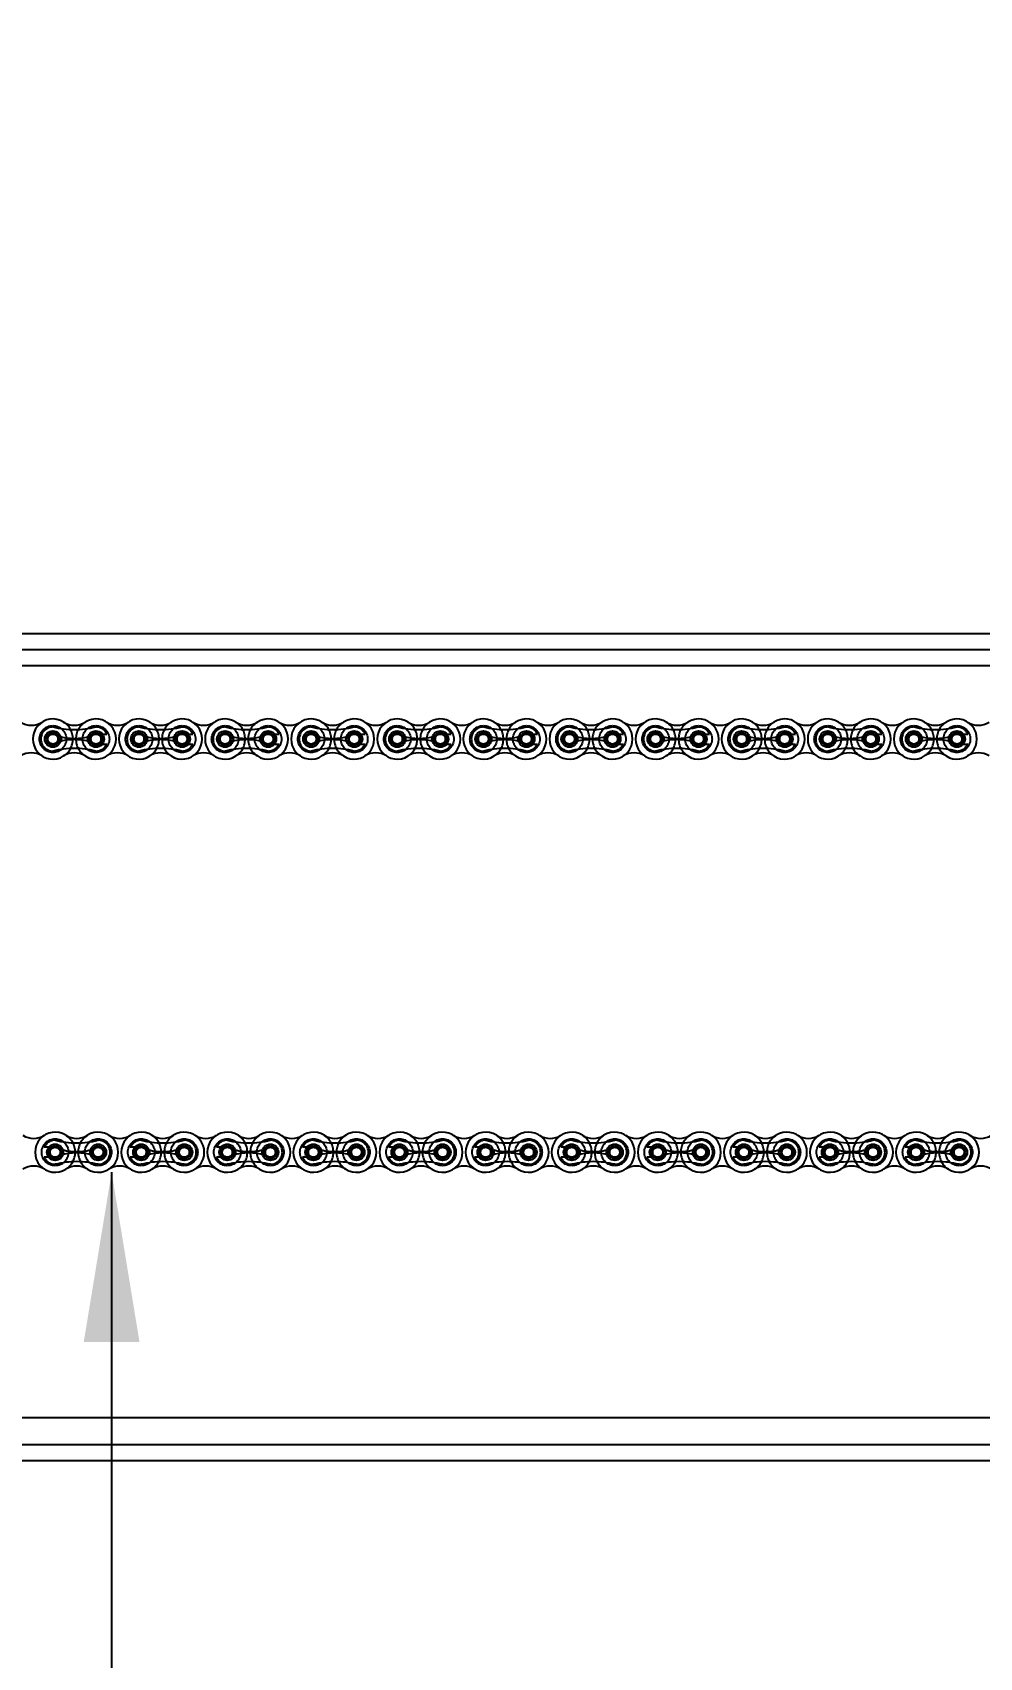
# Model space of a CAD drawing. Header units: metres. Extents: x 0 to 21025, y 0 to 14850.
# Drawn here: x 3850.3 to 4129.7, y 6132.9 to 6612 of the extents above; entities that cross this region are included whole.
import ezdxf

# ---------------------------------------------------------------- set-up
doc = ezdxf.new("R2010")
doc.units = ezdxf.units.M
doc.header["$LTSCALE"] = 25
doc.linetypes.add('HIDDEN2', pattern=[4.7625, 3.175, -1.5875])
for name, color, linetype in [('18_COTAS', 7, 'Continuous'), ('SDM', 7, 'Continuous'), ('SL4', 4, 'Continuous'), ('ST1', 7, 'HIDDEN2')]:
    doc.layers.add(name, color=color, linetype=linetype)
doc.styles.add('ROMANS', font='ROMANS.SHX')
doc.dimstyles.new('25___1-25', dxfattribs={"dimscale": 25, "dimtxt": 2.5, "dimasz": 2, "dimexe": 1.5, "dimexo": 1, "dimgap": 0.5, "dimtad": 1, "dimzin": 12, "dimtxsty": 'ROMANS', "dimcen": 0, "dimclrd": 256, "dimclre": 256, "dimclrt": 3, "dimazin": 3, "dimtfac": 1, "dimtmove": 0, "dimatfit": 0, "dimfxl": 1, "dimlwd": -1, "dimlwe": -1, "dimarcsym": 0})

# ---------------------------------------------------------------- blocks, each defined once
blk = doc.blocks.new('*D49')
at = {"layer": '18_COTAS', "transparency": 16777216}
for p, q in [((2751.77, 6357.87), (2751.77, 7037.95)), ((5720.75, 6357.87), (5720.75, 7037.95)), ((2801.77, 7000.45), (5670.75, 7000.45))]:
    blk.add_line(p, q, dxfattribs=at)
for points in [[(2801.77, 7008.78), (2801.77, 6992.11), (2751.77, 7000.45)], [(5670.75, 7008.78), (5670.75, 6992.11), (5720.75, 7000.45)]]:
    blk.add_solid(points, dxfattribs=at)
at = {"layer": 'Defpoints', "color": 0, "transparency": 16777216}
for p in [(5720.75, 7000.45), (2751.77, 6332.87), (5720.75, 6332.87)]:
    blk.add_point(p, dxfattribs=at)
at = {"layer": '18_COTAS', "color": 3, "transparency": 16777216, "insert": (4236.26, 7050.15), "char_height": 62.5, "attachment_point": 5, "style": 'ROMANS'}
blk.add_mtext('2968,98', dxfattribs=at)

msp = doc.modelspace()

# ---------------------------------------------------------------- linework, layer by layer
at = {"layer": 'SL4'}
for p, q in [((3548.773, 6434.865), (4873.748, 6434.865)), ((3548.773, 6430.103), (4873.748, 6430.103)), ((4873.748, 6425.34), (3548.773, 6425.34)), ((3548.773, 6203.628), (4873.748, 6203.628)), ((4873.748, 6195.628), (3548.773, 6195.628)), ((4826.248, 6190.865), (3596.273, 6190.865))]:
    msp.add_line(p, q, dxfattribs=at)
for centre, radius in [((3856.347, 6403.705), 2.399), ((3869.046, 6403.705), 2.398), ((3881.746, 6403.705), 2.399), ((3894.446, 6403.705), 2.398), ((3907.146, 6403.705), 2.399), ((3919.846, 6403.705), 2.398), ((3932.546, 6403.705), 2.399), ((3945.246, 6403.705), 2.398), ((3957.946, 6403.705), 2.399), ((3970.646, 6403.705), 2.398), ((3983.346, 6403.705), 2.399), ((3996.046, 6403.705), 2.398), ((4008.746, 6403.705), 2.398), ((4021.446, 6403.705), 2.398), ((4034.146, 6403.705), 2.398), ((4046.846, 6403.705), 2.398), ((4059.546, 6403.705), 2.398), ((4072.246, 6403.705), 2.398), ((4084.946, 6403.705), 2.398), ((4097.646, 6403.705), 2.398), ((4110.346, 6403.705), 2.398), ((4123.046, 6403.705), 2.398), ((3857.002, 6281.87), 2.399), ((3869.702, 6281.87), 2.398), ((3882.402, 6281.87), 2.398), ((3895.102, 6281.87), 2.399), ((3907.802, 6281.87), 2.398), ((3920.502, 6281.87), 2.399), ((3933.202, 6281.87), 2.399), ((3945.902, 6281.87), 2.399), ((3958.602, 6281.87), 2.399), ((3971.302, 6281.87), 2.398), ((3984.002, 6281.87), 2.399), ((3996.702, 6281.87), 2.398), ((4009.402, 6281.87), 2.398), ((4022.102, 6281.87), 2.398), ((4034.802, 6281.87), 2.398), ((4047.501, 6281.87), 2.398), ((4060.201, 6281.87), 2.398), ((4072.901, 6281.87), 2.398), ((4085.601, 6281.87), 2.398), ((4098.301, 6281.87), 2.398), ((4111.001, 6281.87), 2.398), ((4123.701, 6281.87), 2.399)]:
    msp.add_circle(centre, radius, dxfattribs=at)
for centre, start, end in [((3849.997, 6413.698), 237.56669, 302.43331), ((3856.347, 6403.705), 57.56669, 302.43331), ((3862.697, 6413.698), 237.56669, 302.43331), ((3869.046, 6403.705), 237.56669, 122.43331), ((3875.396, 6413.698), 237.56669, 302.43331), ((3881.746, 6403.705), 57.56669, 302.43331), ((3888.096, 6413.698), 237.56669, 302.43331), ((3894.446, 6403.705), 237.56669, 122.43331), ((3900.796, 6413.698), 237.56669, 302.43331), ((3907.146, 6403.705), 57.56669, 302.43331), ((3913.496, 6413.698), 237.56669, 302.43331), ((3919.846, 6403.705), 237.56669, 122.43331), ((3926.196, 6413.698), 237.56669, 302.43331), ((3932.546, 6403.705), 57.56669, 302.43331), ((3938.896, 6413.698), 237.56669, 302.43331), ((3945.246, 6403.705), 237.56669, 122.43331), ((3951.596, 6413.698), 237.56669, 302.43331), ((3957.946, 6403.705), 57.56669, 302.43331), ((3964.296, 6413.698), 237.56669, 302.43331), ((3970.646, 6403.705), 237.56669, 122.43331), ((3976.996, 6413.698), 237.56669, 302.43331), ((3983.346, 6403.705), 57.56669, 302.43331), ((3989.696, 6413.698), 237.56669, 302.43331), ((3996.046, 6403.705), 237.56669, 122.43331), ((4002.396, 6413.698), 237.56669, 302.43331), ((4008.746, 6403.705), 57.56669, 302.43331), ((4015.096, 6413.698), 237.56669, 302.43331), ((4021.446, 6403.705), 237.56669, 122.43331), ((4027.796, 6413.698), 237.56669, 302.43331), ((4034.146, 6403.705), 57.56669, 302.43331), ((4040.496, 6413.698), 237.56669, 302.43331), ((4046.846, 6403.705), 237.56669, 122.43331), ((4053.196, 6413.698), 237.56669, 302.43331), ((4059.546, 6403.705), 57.56669, 302.43331), ((4065.896, 6413.698), 237.56669, 302.43331), ((4072.246, 6403.705), 237.56669, 122.43331), ((4078.596, 6413.698), 237.56669, 302.43331), ((4084.946, 6403.705), 57.56669, 302.43331), ((4091.296, 6413.698), 237.56669, 302.43331), ((4097.646, 6403.705), 237.56669, 122.43331), ((4103.996, 6413.698), 237.56669, 302.43331), ((4110.346, 6403.705), 57.56669, 302.43331), ((4116.696, 6413.698), 237.56669, 302.43331), ((4123.046, 6403.705), 237.56669, 122.43331), ((4129.396, 6413.698), 237.56669, 302.43331), ((3849.997, 6393.712), 57.56669, 122.43331), ((3862.697, 6393.712), 57.56669, 122.43331), ((3875.396, 6393.712), 57.56669, 122.43331), ((3888.096, 6393.712), 57.56669, 122.43331), ((3900.796, 6393.712), 57.56669, 122.43331), ((3913.496, 6393.712), 57.56669, 122.43331), ((3926.196, 6393.712), 57.56669, 122.43331), ((3938.896, 6393.712), 57.56669, 122.43331), ((3951.596, 6393.712), 57.56669, 122.43331), ((3964.296, 6393.712), 57.56669, 122.43331), ((3976.996, 6393.712), 57.56669, 122.43331), ((3989.696, 6393.712), 57.56669, 122.43331), ((4002.396, 6393.712), 57.56669, 122.43331), ((4015.096, 6393.712), 57.56669, 122.43331), ((4027.796, 6393.712), 57.56669, 122.43331), ((4040.496, 6393.712), 57.56669, 122.43331), ((4053.196, 6393.712), 57.56669, 122.43331), ((4065.896, 6393.712), 57.56669, 122.43331), ((4078.596, 6393.712), 57.56669, 122.43331), ((4091.296, 6393.712), 57.56669, 122.43331), ((4103.996, 6393.712), 57.56669, 122.43331), ((4116.696, 6393.712), 57.56669, 122.43331), ((4129.396, 6393.712), 57.56669, 122.43331), ((3850.652, 6291.863), 237.56669, 302.43331), ((3857.002, 6281.87), 57.56669, 302.43331), ((3863.352, 6291.863), 237.56669, 302.43331), ((3869.702, 6281.87), 237.56669, 122.43331), ((3876.052, 6291.863), 237.56669, 302.43331), ((3882.402, 6281.87), 57.56669, 302.43331), ((3888.752, 6291.863), 237.56669, 302.43331), ((3895.102, 6281.87), 237.56669, 122.43331), ((3901.452, 6291.863), 237.56669, 302.43331), ((3907.802, 6281.87), 57.56669, 302.43331), ((3914.152, 6291.863), 237.56669, 302.43331), ((3920.502, 6281.87), 237.56669, 122.43331), ((3926.852, 6291.863), 237.56669, 302.43331), ((3933.202, 6281.87), 57.56669, 302.43331), ((3939.552, 6291.863), 237.56669, 302.43331), ((3945.902, 6281.87), 237.56669, 122.43331), ((3952.252, 6291.863), 237.56669, 302.43331), ((3958.602, 6281.87), 57.56669, 302.43331), ((3964.952, 6291.863), 237.56669, 302.43331), ((3971.302, 6281.87), 237.56669, 122.43331), ((3977.652, 6291.863), 237.56669, 302.43331), ((3984.002, 6281.87), 57.56669, 302.43331), ((3990.352, 6291.863), 237.56669, 302.43331), ((3996.702, 6281.87), 237.56669, 122.43331), ((4003.052, 6291.863), 237.56669, 302.43331), ((4009.402, 6281.87), 57.56669, 302.43331), ((4015.752, 6291.863), 237.56669, 302.43331), ((4022.102, 6281.87), 237.56669, 122.43331), ((4028.452, 6291.863), 237.56669, 302.43331), ((4034.802, 6281.87), 57.56669, 302.43331), ((4041.152, 6291.863), 237.56669, 302.43331), ((4047.501, 6281.87), 237.56669, 122.43331), ((4053.851, 6291.863), 237.56669, 302.43331), ((4060.201, 6281.87), 57.56669, 302.43331), ((4066.551, 6291.863), 237.56669, 302.43331), ((4072.901, 6281.87), 237.56669, 122.43331), ((4079.251, 6291.863), 237.56669, 302.43331), ((4085.601, 6281.87), 57.56669, 302.43331), ((4091.951, 6291.863), 237.56669, 302.43331), ((4098.301, 6281.87), 237.56669, 122.43331), ((4104.651, 6291.863), 237.56669, 302.43331), ((4111.001, 6281.87), 57.56669, 302.43331), ((4117.351, 6291.863), 237.56669, 302.43331), ((4123.701, 6281.87), 237.56669, 122.43331), ((4130.051, 6291.863), 237.56669, 302.43331), ((3850.652, 6271.877), 57.56669, 122.43331), ((3863.352, 6271.877), 57.56669, 122.43331), ((3876.052, 6271.877), 57.56669, 122.43331), ((3888.752, 6271.877), 57.56669, 122.43331), ((3901.452, 6271.877), 57.56669, 122.43331), ((3914.152, 6271.877), 57.56669, 122.43331), ((3926.852, 6271.877), 57.56669, 122.43331), ((3939.552, 6271.877), 57.56669, 122.43331), ((3952.252, 6271.877), 57.56669, 122.43331), ((3964.952, 6271.877), 57.56669, 122.43331), ((3977.652, 6271.877), 57.56669, 122.43331), ((3990.352, 6271.877), 57.56669, 122.43331), ((4003.052, 6271.877), 57.56669, 122.43331), ((4015.752, 6271.877), 57.56669, 122.43331), ((4028.452, 6271.877), 57.56669, 122.43331), ((4041.152, 6271.877), 57.56669, 122.43331), ((4053.851, 6271.877), 57.56669, 122.43331), ((4066.551, 6271.877), 57.56669, 122.43331), ((4079.251, 6271.877), 57.56669, 122.43331), ((4091.951, 6271.877), 57.56669, 122.43331), ((4104.651, 6271.877), 57.56669, 122.43331), ((4117.351, 6271.877), 57.56669, 122.43331), ((4130.051, 6271.877), 57.56669, 122.43331)]:
    msp.add_arc(centre, 5.92, start, end, dxfattribs=at)
at = {"layer": 'ST1'}
for p, q in [((4873.748, 6425.34), (3548.773, 6425.34)), ((3870.154, 6405.181), (3872.277, 6405.181)), ((3870.154, 6402.229), (3872.277, 6402.229)), ((3895.553, 6405.181), (3897.677, 6405.181)), ((3895.553, 6402.229), (3897.677, 6402.229)), ((3920.953, 6405.181), (3923.077, 6405.181)), ((3920.953, 6402.229), (3923.077, 6402.229)), ((3946.353, 6405.181), (3948.477, 6405.181)), ((3946.353, 6402.229), (3948.477, 6402.229)), ((3971.753, 6405.181), (3973.877, 6405.181)), ((3971.753, 6402.229), (3973.877, 6402.229)), ((3997.153, 6405.181), (3999.277, 6405.181)), ((3997.153, 6402.229), (3999.277, 6402.229)), ((4022.553, 6405.181), (4024.677, 6405.181)), ((4022.553, 6402.229), (4024.677, 6402.229)), ((4047.953, 6405.181), (4050.077, 6405.181)), ((4047.953, 6402.229), (4050.077, 6402.229)), ((4073.353, 6405.181), (4075.477, 6405.181)), ((4073.353, 6402.229), (4075.477, 6402.229)), ((4098.753, 6405.181), (4100.877, 6405.181)), ((4098.753, 6402.229), (4100.877, 6402.229)), ((4124.153, 6405.181), (4126.277, 6405.181)), ((4124.153, 6402.229), (4126.277, 6402.229)), ((3855.895, 6283.346), (3853.771, 6283.346)), ((3881.295, 6283.346), (3879.171, 6283.346)), ((3906.695, 6283.346), (3904.571, 6283.346)), ((3932.095, 6283.346), (3929.971, 6283.346)), ((3957.495, 6283.346), (3955.371, 6283.346)), ((3982.895, 6283.346), (3980.771, 6283.346)), ((4008.295, 6283.346), (4006.171, 6283.346)), ((4033.695, 6283.346), (4031.571, 6283.346)), ((4059.094, 6283.346), (4056.971, 6283.346)), ((4084.494, 6283.346), (4082.371, 6283.346)), ((4109.894, 6283.346), (4107.771, 6283.346)), ((3855.895, 6280.394), (3853.771, 6280.394)), ((3881.295, 6280.394), (3879.171, 6280.394)), ((3906.695, 6280.394), (3904.571, 6280.394)), ((3932.095, 6280.394), (3929.971, 6280.394)), ((3957.495, 6280.394), (3955.371, 6280.394)), ((3982.895, 6280.394), (3980.771, 6280.394)), ((4008.295, 6280.394), (4006.171, 6280.394)), ((4033.695, 6280.394), (4031.571, 6280.394)), ((4059.094, 6280.394), (4056.971, 6280.394)), ((4084.494, 6280.394), (4082.371, 6280.394)), ((4109.894, 6280.394), (4107.771, 6280.394)), ((3548.773, 6203.628), (4873.748, 6203.628))]:
    msp.add_line(p, q, dxfattribs=at)
for centre, radius in [((3856.347, 6403.705), 3.96), ((3869.046, 6403.705), 3.96), ((3881.746, 6403.705), 3.96), ((3894.446, 6403.705), 3.96), ((3907.146, 6403.705), 3.96), ((3919.846, 6403.705), 3.96), ((3932.546, 6403.705), 3.96), ((3945.246, 6403.705), 3.96), ((3957.946, 6403.705), 3.96), ((3970.646, 6403.705), 3.96), ((3983.346, 6403.705), 3.96), ((3996.046, 6403.705), 3.96), ((4008.746, 6403.705), 3.96), ((4021.446, 6403.705), 3.96), ((4034.146, 6403.705), 3.96), ((4046.846, 6403.705), 3.96), ((4059.546, 6403.705), 3.96), ((4072.246, 6403.705), 3.96), ((4084.946, 6403.705), 3.96), ((4097.646, 6403.705), 3.96), ((4110.346, 6403.705), 3.96), ((4123.046, 6403.705), 3.96), ((3856.347, 6403.705), 1.845), ((3856.347, 6403.705), 1.476), ((3869.046, 6403.705), 1.845), ((3869.046, 6403.705), 1.476), ((3881.746, 6403.705), 1.845), ((3881.746, 6403.705), 1.476), ((3894.446, 6403.705), 1.845), ((3894.446, 6403.705), 1.476), ((3907.146, 6403.705), 1.845), ((3907.146, 6403.705), 1.476), ((3919.846, 6403.705), 1.845), ((3919.846, 6403.705), 1.476), ((3932.546, 6403.705), 1.845), ((3932.546, 6403.705), 1.476), ((3945.246, 6403.705), 1.845), ((3945.246, 6403.705), 1.476), ((3957.946, 6403.705), 1.845), ((3957.946, 6403.705), 1.476), ((3970.646, 6403.705), 1.845), ((3970.646, 6403.705), 1.476), ((3983.346, 6403.705), 1.845), ((3983.346, 6403.705), 1.476), ((3996.046, 6403.705), 1.845), ((3996.046, 6403.705), 1.476), ((4008.746, 6403.705), 1.845), ((4008.746, 6403.705), 1.476), ((4021.446, 6403.705), 1.845), ((4021.446, 6403.705), 1.476), ((4034.146, 6403.705), 1.845), ((4034.146, 6403.705), 1.476), ((4046.846, 6403.705), 1.845), ((4046.846, 6403.705), 1.476), ((4059.546, 6403.705), 1.845), ((4059.546, 6403.705), 1.476), ((4072.246, 6403.705), 1.845), ((4072.246, 6403.705), 1.476), ((4084.946, 6403.705), 1.845), ((4084.946, 6403.705), 1.476), ((4097.646, 6403.705), 1.845), ((4097.646, 6403.705), 1.476), ((4110.346, 6403.705), 1.845), ((4110.346, 6403.705), 1.476), ((4123.046, 6403.705), 1.845), ((4123.046, 6403.705), 1.476), ((3857.002, 6281.87), 3.96), ((3857.002, 6281.87), 1.845), ((3857.002, 6281.87), 1.476), ((3869.702, 6281.87), 3.96), ((3869.702, 6281.87), 1.845), ((3869.702, 6281.87), 1.476), ((3882.402, 6281.87), 3.96), ((3882.402, 6281.87), 1.845), ((3882.402, 6281.87), 1.476), ((3895.102, 6281.87), 3.96), ((3895.102, 6281.87), 1.845), ((3895.102, 6281.87), 1.476), ((3907.802, 6281.87), 3.96), ((3907.802, 6281.87), 1.845), ((3907.802, 6281.87), 1.476), ((3920.502, 6281.87), 3.96), ((3920.502, 6281.87), 1.845), ((3920.502, 6281.87), 1.476), ((3933.202, 6281.87), 3.96), ((3933.202, 6281.87), 1.845), ((3933.202, 6281.87), 1.476), ((3945.902, 6281.87), 3.96), ((3945.902, 6281.87), 1.845), ((3945.902, 6281.87), 1.476), ((3958.602, 6281.87), 3.96), ((3958.602, 6281.87), 1.845), ((3958.602, 6281.87), 1.476), ((3971.302, 6281.87), 3.96), ((3971.302, 6281.87), 1.845), ((3971.302, 6281.87), 1.476), ((3984.002, 6281.87), 3.96), ((3984.002, 6281.87), 1.845), ((3984.002, 6281.87), 1.476), ((3996.702, 6281.87), 3.96), ((3996.702, 6281.87), 1.845), ((3996.702, 6281.87), 1.476), ((4009.402, 6281.87), 3.96), ((4009.402, 6281.87), 1.845), ((4009.402, 6281.87), 1.476), ((4022.102, 6281.87), 3.96), ((4022.102, 6281.87), 1.845), ((4022.102, 6281.87), 1.476), ((4034.802, 6281.87), 3.96), ((4034.802, 6281.87), 1.845), ((4034.802, 6281.87), 1.476), ((4047.501, 6281.87), 3.96), ((4047.501, 6281.87), 1.845), ((4047.501, 6281.87), 1.476), ((4060.201, 6281.87), 3.96), ((4060.201, 6281.87), 1.845), ((4060.201, 6281.87), 1.476), ((4072.901, 6281.87), 3.96), ((4072.901, 6281.87), 1.845), ((4072.901, 6281.87), 1.476), ((4085.601, 6281.87), 3.96), ((4085.601, 6281.87), 1.845), ((4085.601, 6281.87), 1.476), ((4098.301, 6281.87), 3.96), ((4098.301, 6281.87), 1.845), ((4098.301, 6281.87), 1.476), ((4111.001, 6281.87), 3.96), ((4111.001, 6281.87), 1.845), ((4111.001, 6281.87), 1.476), ((4123.701, 6281.87), 3.96), ((4123.701, 6281.87), 1.845), ((4123.701, 6281.87), 1.476)]:
    msp.add_circle(centre, radius, dxfattribs=at)
for centre, radius, start, end in [((3856.347, 6403.705), 3.552, 90, 270), ((3862.697, 6432.802), 26.322, 256.04015, 283.95985), ((3856.347, 6403.705), 5.92, 302.43328, 57.56674), ((3869.046, 6403.705), 5.92, 122.43326, 237.56672), ((3869.046, 6403.705), 3.552, 24.55336, 90), ((3881.746, 6403.705), 3.552, 90, 270), ((3888.096, 6432.802), 26.322, 256.04015, 283.95985), ((3881.746, 6403.705), 5.92, 302.43328, 57.56672), ((3894.446, 6403.705), 5.92, 122.43328, 237.56672), ((3894.446, 6403.705), 3.552, 24.55336, 90), ((3907.146, 6403.705), 3.552, 90, 270), ((3913.496, 6432.802), 26.322, 256.04015, 283.95985), ((3907.146, 6403.705), 5.92, 302.43328, 57.56672), ((3919.846, 6403.705), 5.92, 122.43326, 237.56674), ((3919.846, 6403.705), 3.552, 24.55336, 90), ((3932.546, 6403.705), 3.552, 90, 270), ((3938.896, 6432.802), 26.322, 256.04015, 283.95985), ((3932.546, 6403.705), 5.92, 302.43326, 57.56674), ((3945.246, 6403.705), 5.92, 122.43328, 237.56672), ((3945.246, 6403.705), 3.552, 24.55336, 90), ((3957.946, 6403.705), 3.552, 90, 270), ((3964.296, 6432.802), 26.322, 256.04015, 283.95985), ((3957.946, 6403.705), 5.92, 302.43328, 57.56674), ((3970.646, 6403.705), 5.92, 122.43328, 237.56672), ((3970.646, 6403.705), 3.552, 24.55336, 90), ((3983.346, 6403.705), 3.552, 90, 270), ((3989.696, 6432.802), 26.322, 256.04015, 283.95985), ((3983.346, 6403.705), 5.92, 302.43328, 57.56672), ((3996.046, 6403.705), 5.92, 122.43328, 237.56672), ((3996.046, 6403.705), 3.552, 24.55336, 90), ((4008.746, 6403.705), 3.552, 90, 270), ((4015.096, 6432.802), 26.322, 256.04015, 283.95985), ((4008.746, 6403.705), 5.92, 302.43328, 57.56674), ((4021.446, 6403.705), 5.92, 122.43328, 237.56674), ((4021.446, 6403.705), 3.552, 24.55336, 90), ((4034.146, 6403.705), 3.552, 90, 270), ((4040.496, 6432.802), 26.322, 256.04015, 283.95985), ((4034.146, 6403.705), 5.92, 302.43326, 57.56674), ((4046.846, 6403.705), 5.92, 122.43328, 237.56674), ((4046.846, 6403.705), 3.552, 24.55336, 90), ((4059.546, 6403.705), 3.552, 90, 270), ((4065.896, 6432.802), 26.322, 256.04015, 283.95985), ((4059.546, 6403.705), 5.92, 302.43328, 57.56672), ((4072.246, 6403.705), 5.92, 122.43326, 237.56674), ((4072.246, 6403.705), 3.552, 24.55336, 90), ((4084.946, 6403.705), 3.552, 90, 270), ((4091.296, 6432.802), 26.322, 256.04015, 283.95985), ((4084.946, 6403.705), 5.92, 302.43326, 57.56674), ((4097.646, 6403.705), 5.92, 122.43326, 237.56674), ((4097.646, 6403.705), 3.552, 24.55336, 90), ((4110.346, 6403.705), 3.552, 90, 270), ((4116.696, 6432.802), 26.322, 256.04015, 283.95985), ((4110.346, 6403.705), 5.92, 302.43326, 57.56674), ((4123.046, 6403.705), 5.92, 122.43326, 237.56674), ((4123.046, 6403.705), 3.552, 24.55336, 90), ((3862.697, 6420.058), 16.175, 252.993, 287.007), ((3862.697, 6387.353), 16.175, 72.993, 107.007), ((3869.046, 6403.705), 3.552, 270, 335.44664), ((3888.096, 6420.058), 16.175, 252.993, 287.007), ((3888.096, 6387.353), 16.175, 72.993, 107.007), ((3894.446, 6403.705), 3.552, 270, 335.44664), ((3913.496, 6420.058), 16.175, 252.993, 287.007), ((3913.496, 6387.353), 16.175, 72.993, 107.007), ((3919.846, 6403.705), 3.552, 270, 335.44664), ((3938.896, 6420.058), 16.175, 252.993, 287.007), ((3938.896, 6387.353), 16.175, 72.993, 107.007), ((3945.246, 6403.705), 3.552, 270, 335.44664), ((3964.296, 6420.058), 16.175, 252.993, 287.007), ((3964.296, 6387.353), 16.175, 72.993, 107.007), ((3970.646, 6403.705), 3.552, 270, 335.44664), ((3989.696, 6420.058), 16.175, 252.993, 287.007), ((3989.696, 6387.353), 16.175, 72.993, 107.007), ((3996.046, 6403.705), 3.552, 270, 335.44664), ((4015.096, 6420.058), 16.175, 252.993, 287.007), ((4015.096, 6387.353), 16.175, 72.993, 107.007), ((4021.446, 6403.705), 3.552, 270, 335.44664), ((4040.496, 6420.058), 16.175, 252.993, 287.007), ((4040.496, 6387.353), 16.175, 72.993, 107.007), ((4046.846, 6403.705), 3.552, 270, 335.44664), ((4065.896, 6420.058), 16.175, 252.993, 287.007), ((4065.896, 6387.353), 16.175, 72.993, 107.007), ((4072.246, 6403.705), 3.552, 270, 335.44664), ((4091.296, 6420.058), 16.175, 252.993, 287.007), ((4091.296, 6387.353), 16.175, 72.993, 107.007), ((4097.646, 6403.705), 3.552, 270, 335.44664), ((4116.696, 6420.058), 16.175, 252.993, 287.007), ((4116.696, 6387.353), 16.175, 72.993, 107.007), ((4123.046, 6403.705), 3.552, 270, 335.44664), ((3862.697, 6374.609), 26.322, 76.04015, 103.95985), ((3888.096, 6374.609), 26.322, 76.04015, 103.95985), ((3913.496, 6374.609), 26.322, 76.04015, 103.95985), ((3938.896, 6374.609), 26.322, 76.04015, 103.95985), ((3964.296, 6374.609), 26.322, 76.04015, 103.95985), ((3989.696, 6374.609), 26.322, 76.04015, 103.95985), ((4015.096, 6374.609), 26.322, 76.04015, 103.95985), ((4040.496, 6374.609), 26.322, 76.04015, 103.95985), ((4065.896, 6374.609), 26.322, 76.04015, 103.95985), ((4091.296, 6374.609), 26.322, 76.04015, 103.95985), ((4116.696, 6374.609), 26.322, 76.04015, 103.95985), ((3857.002, 6281.87), 5.92, 302.43328, 57.56672), ((3869.702, 6281.87), 5.92, 122.43328, 237.56672), ((3882.402, 6281.87), 5.92, 302.43328, 57.56672), ((3895.102, 6281.87), 5.92, 122.43328, 237.56672), ((3907.802, 6281.87), 5.92, 302.43326, 57.56674), ((3920.502, 6281.87), 5.92, 122.43328, 237.56674), ((3933.202, 6281.87), 5.92, 302.43328, 57.56672), ((3945.902, 6281.87), 5.92, 122.43328, 237.56672), ((3958.602, 6281.87), 5.92, 302.43328, 57.56674), ((3971.302, 6281.87), 5.92, 122.43328, 237.56672), ((3984.002, 6281.87), 5.92, 302.43328, 57.56674), ((3996.702, 6281.87), 5.92, 122.43328, 237.56672), ((4009.402, 6281.87), 5.92, 302.43326, 57.56674), ((4022.102, 6281.87), 5.92, 122.43328, 237.56672), ((4034.802, 6281.87), 5.92, 302.43326, 57.56674), ((4047.501, 6281.87), 5.92, 122.43328, 237.56672), ((4060.201, 6281.87), 5.92, 302.43326, 57.56674), ((4072.901, 6281.87), 5.92, 122.43328, 237.56672), ((4085.601, 6281.87), 5.92, 302.43326, 57.56674), ((4098.301, 6281.87), 5.92, 122.43328, 237.56672), ((4111.001, 6281.87), 5.92, 302.43326, 57.56674), ((4123.701, 6281.87), 5.92, 122.43328, 237.56672), ((3857.002, 6281.87), 3.552, 90, 155.44664), ((3863.352, 6310.967), 26.322, 256.04015, 283.95985), ((3863.352, 6298.223), 16.175, 252.993, 287.007), ((3863.352, 6265.518), 16.175, 72.993, 107.007), ((3869.702, 6281.87), 3.552, 270, 90), ((3882.402, 6281.87), 3.552, 90, 155.44664), ((3888.752, 6310.967), 26.322, 256.04015, 283.95985), ((3888.752, 6298.223), 16.175, 252.993, 287.007), ((3888.752, 6265.518), 16.175, 72.993, 107.007), ((3895.102, 6281.87), 3.552, 270, 90), ((3907.802, 6281.87), 3.552, 90, 155.44664), ((3914.152, 6310.967), 26.322, 256.04015, 283.95985), ((3914.152, 6298.223), 16.175, 252.993, 287.007), ((3914.152, 6265.518), 16.175, 72.993, 107.007), ((3920.502, 6281.87), 3.552, 270, 90), ((3933.202, 6281.87), 3.552, 90, 155.44664), ((3939.552, 6310.967), 26.322, 256.04015, 283.95985), ((3939.552, 6298.223), 16.175, 252.993, 287.007), ((3939.552, 6265.518), 16.175, 72.993, 107.007), ((3945.902, 6281.87), 3.552, 270, 90), ((3958.602, 6281.87), 3.552, 90, 155.44664), ((3964.952, 6310.967), 26.322, 256.04015, 283.95985), ((3964.952, 6298.223), 16.175, 252.993, 287.007), ((3964.952, 6265.518), 16.175, 72.993, 107.007), ((3971.302, 6281.87), 3.552, 270, 90), ((3984.002, 6281.87), 3.552, 90, 155.44664), ((3990.352, 6310.967), 26.322, 256.04015, 283.95985), ((3990.352, 6298.223), 16.175, 252.993, 287.007), ((3990.352, 6265.518), 16.175, 72.993, 107.007), ((3996.702, 6281.87), 3.552, 270, 90), ((4009.402, 6281.87), 3.552, 90, 155.44664), ((4015.752, 6310.967), 26.322, 256.04015, 283.95985), ((4015.752, 6298.223), 16.175, 252.993, 287.007), ((4015.752, 6265.518), 16.175, 72.993, 107.007), ((4022.102, 6281.87), 3.552, 270, 90), ((4034.802, 6281.87), 3.552, 90, 155.44664), ((4041.152, 6310.967), 26.322, 256.04015, 283.95985), ((4041.152, 6298.223), 16.175, 252.993, 287.007), ((4041.152, 6265.518), 16.175, 72.993, 107.007), ((4047.501, 6281.87), 3.552, 270, 90), ((4060.201, 6281.87), 3.552, 90, 155.44664), ((4066.551, 6310.967), 26.322, 256.04015, 283.95985), ((4066.551, 6298.223), 16.175, 252.993, 287.007), ((4066.551, 6265.518), 16.175, 72.993, 107.007), ((4072.901, 6281.87), 3.552, 270, 90), ((4085.601, 6281.87), 3.552, 90, 155.44664), ((4091.951, 6310.967), 26.322, 256.04015, 283.95985), ((4091.951, 6298.223), 16.175, 252.993, 287.007), ((4091.951, 6265.518), 16.175, 72.993, 107.007), ((4098.301, 6281.87), 3.552, 270, 90), ((4111.001, 6281.87), 3.552, 90, 155.44664), ((4117.351, 6310.967), 26.322, 256.04015, 283.95985), ((4117.351, 6298.223), 16.175, 252.993, 287.007), ((4117.351, 6265.518), 16.175, 72.993, 107.007), ((4123.701, 6281.87), 3.552, 270, 90), ((3857.002, 6281.87), 3.552, 204.55336, 270), ((3863.352, 6252.774), 26.322, 76.04015, 103.95985), ((3882.402, 6281.87), 3.552, 204.55336, 270), ((3888.752, 6252.774), 26.322, 76.04015, 103.95985), ((3907.802, 6281.87), 3.552, 204.55336, 270), ((3914.152, 6252.774), 26.322, 76.04015, 103.95985), ((3933.202, 6281.87), 3.552, 204.55336, 270), ((3939.552, 6252.774), 26.322, 76.04015, 103.95985), ((3958.602, 6281.87), 3.552, 204.55336, 270), ((3964.952, 6252.774), 26.322, 76.04015, 103.95985), ((3984.002, 6281.87), 3.552, 204.55336, 270), ((3990.352, 6252.774), 26.322, 76.04015, 103.95985), ((4009.402, 6281.87), 3.552, 204.55336, 270), ((4015.752, 6252.774), 26.322, 76.04015, 103.95985), ((4034.802, 6281.87), 3.552, 204.55336, 270), ((4041.152, 6252.774), 26.322, 76.04015, 103.95985), ((4060.201, 6281.87), 3.552, 204.55336, 270), ((4066.551, 6252.774), 26.322, 76.04015, 103.95985), ((4085.601, 6281.87), 3.552, 204.55336, 270), ((4091.951, 6252.774), 26.322, 76.04015, 103.95985), ((4111.001, 6281.87), 3.552, 204.55336, 270), ((4117.351, 6252.774), 26.322, 76.04015, 103.95985)]:
    msp.add_arc(centre, radius, start, end, dxfattribs=at)

# ---------------------------------------------------------------- dimensions: what is measured, and where the dimension line sits
at = {"layer": '18_COTAS'}
dim = msp.add_linear_dim(base=(5720.747753191, 7000.445004906), p1=(2751.772753191, 6332.865322837), p2=(5720.747753191, 6332.865322834), dimstyle='25___1-25', dxfattribs=at)
dim.commit()
dim.dimension.update_dxf_attribs({"geometry": '*D49', "text_midpoint": (4236.260253191, 7050.147385859)})

# ---------------------------------------------------------------- leaders
at = {"layer": 'SDM'}
msp.add_leader([(3873.675, 6275.95), (3873.675, 5879.318)], dimstyle='25___1-25', override={"dimgap": 0.5, "dimtad": 0}, dxfattribs=at)

doc.saveas('drawing.dxf')
